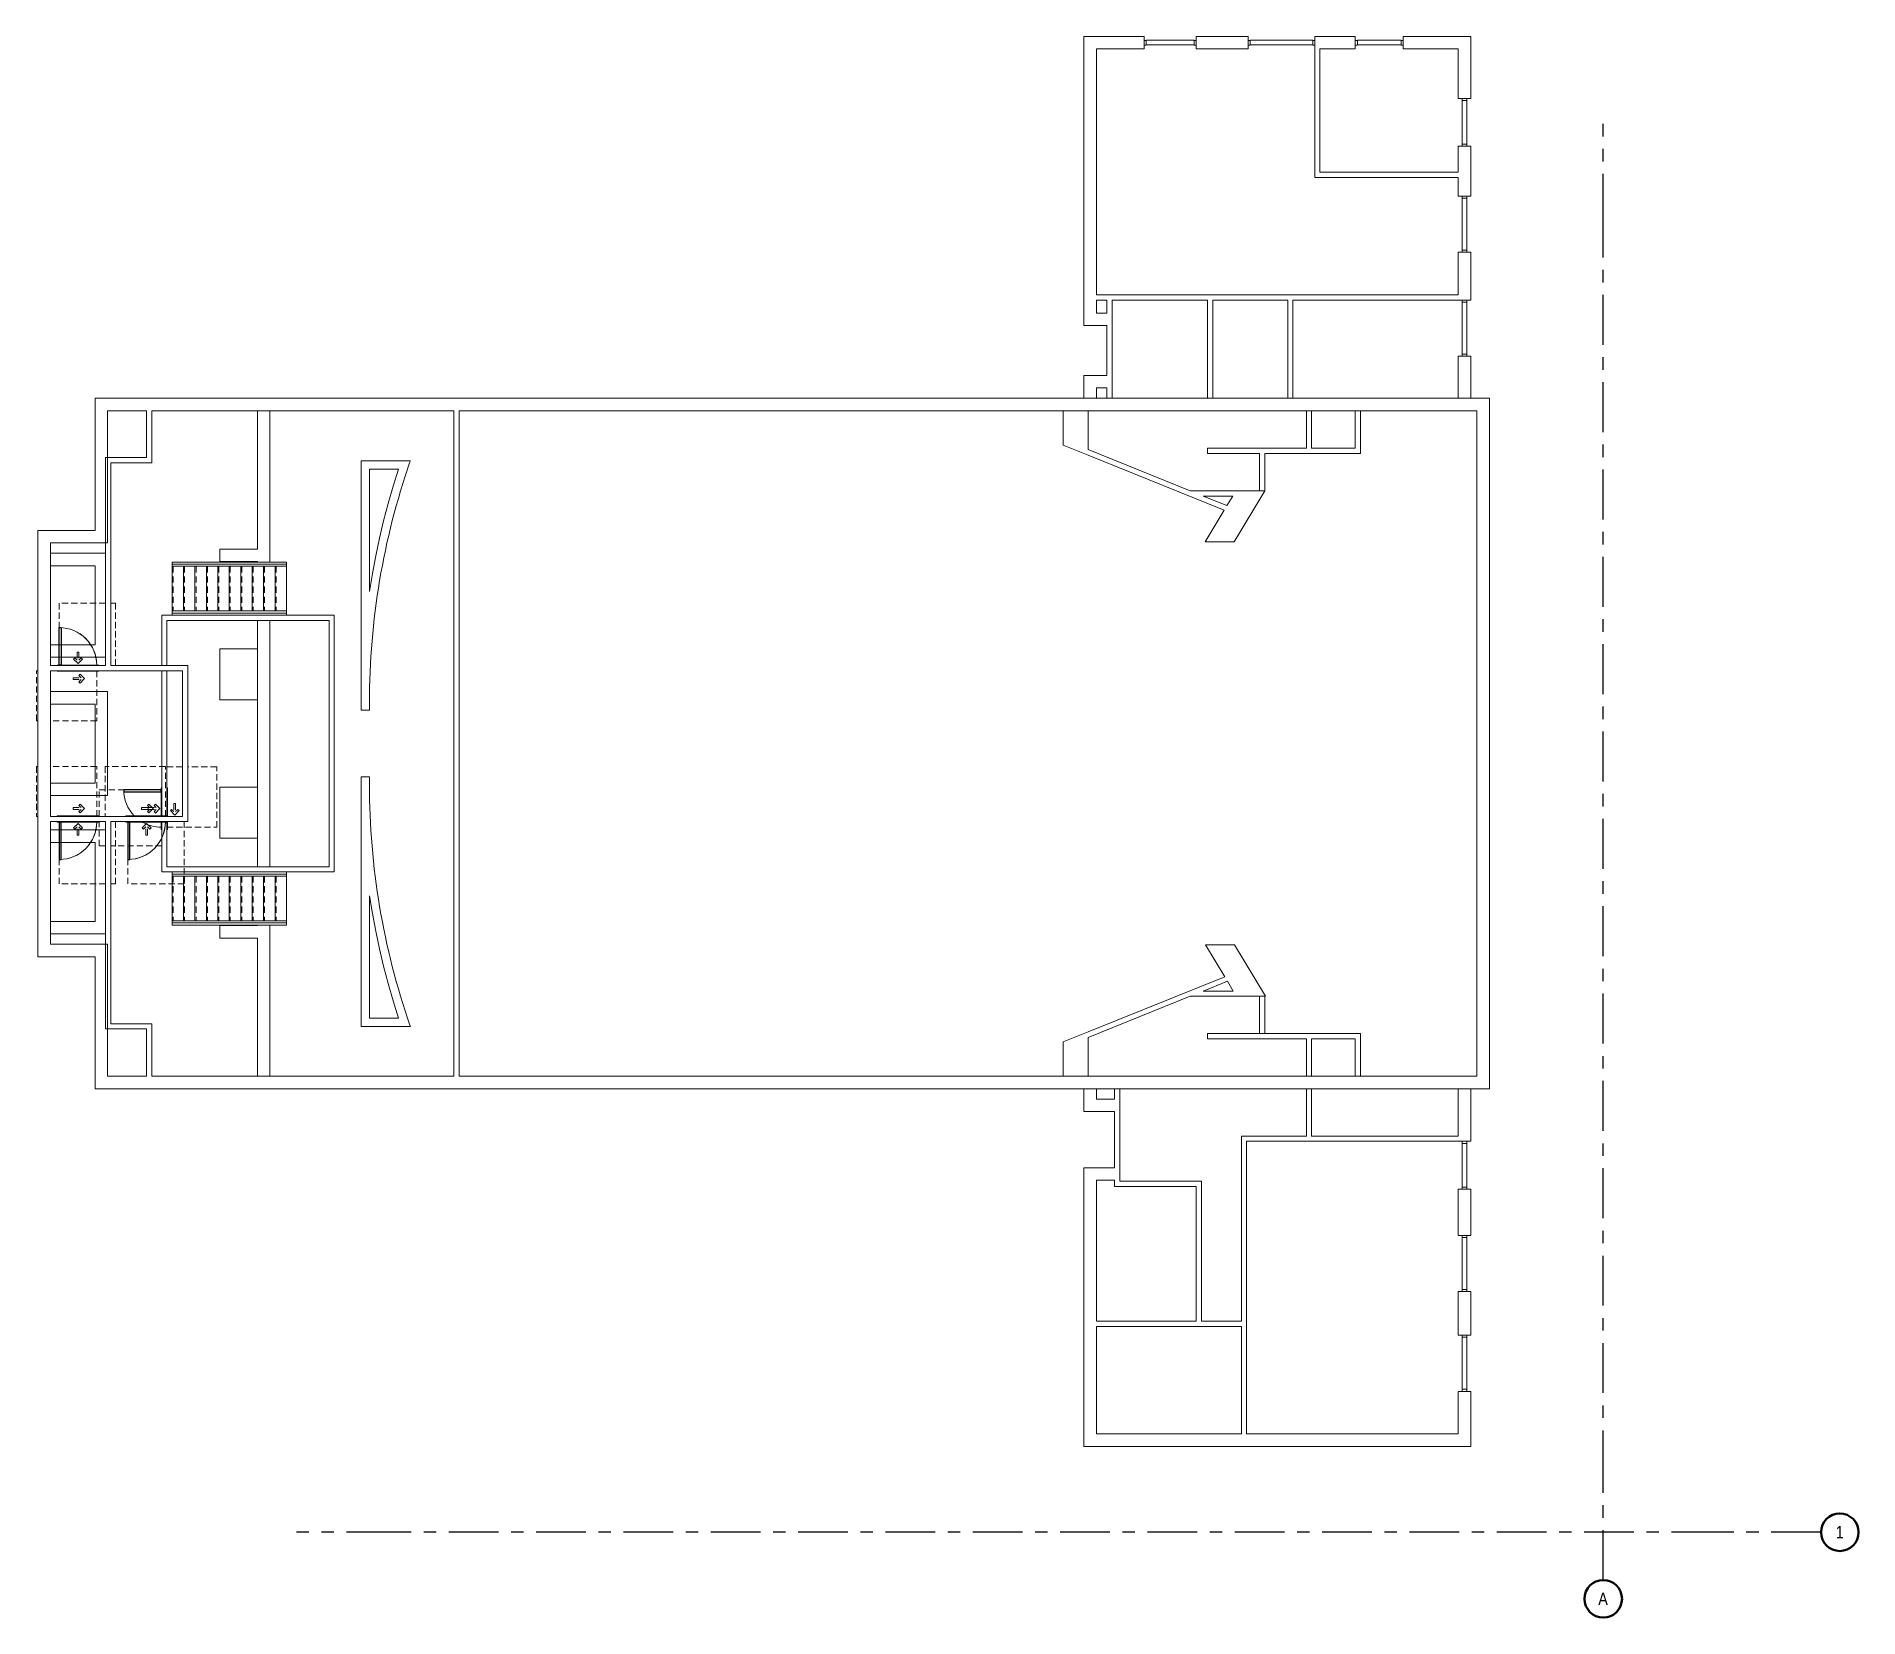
# Model space of a CAD drawing. Header units: inches. Extents: x -333 to 1419, y -1352 to 169.
import ezdxf

# ---------------------------------------------------------------- set-up
doc = ezdxf.new("R2010")
doc.units = ezdxf.units.IN
doc.header["$MEASUREMENT"] = 0
for name, pattern in [('ADA Clearance', [9, 6, -3]), ('Grid Line', [84, 48, -12, 12, -12]), ('Overhead', [9.75, 6, -3.75])]:
    doc.linetypes.add(name, pattern=pattern)
for name, color, linetype, lineweight in [('A-DOOR', 31, 'Continuous', 15), ('A-DOOR-FRAM', 31, 'Continuous', 15), ('A-FLOR-HRAL', 11, 'Continuous', 15), ('A-GLAZ-CWMG', 51, 'Continuous', 15), ('A-WALL', 113, 'Continuous', 15), ('I-WALL', 2, 'Continuous', 15), ('S-GRID', 1, 'Continuous', 9), ('S-GRID-IDEN', 1, 'Continuous', 50), ('S-STRS', 31, 'Continuous', 15)]:
    doc.layers.add(name, color=color, linetype=linetype, lineweight=lineweight)
doc.styles.add('Arial Narrow', font='ARIALN.TTF', dxfattribs={"height": 12})

# ---------------------------------------------------------------- blocks, each defined once
blk = doc.blocks.new('Railing - Railing-5167030-ROOF')
at = {"layer": 'A-FLOR-HRAL', "color": 253}
for p, q in [((-202.6, -384), (-92.6, -384)), ((-202.6, -386), (-202.6, -384)), ((-92.6, -384), (-92.6, -386)), ((-202.6, -386), (-92.6, -386))]:
    blk.add_line(p, q, dxfattribs=at)
blk = doc.blocks.new('Railing - Railing-5167034-ROOF')
at = {"layer": 'A-FLOR-HRAL', "color": 253}
for p, q in [((-202.6, -339), (-92.6, -339)), ((-202.6, -341), (-202.6, -339)), ((-202.6, -341), (-92.6, -341)), ((-92.6, -339), (-92.6, -341))]:
    blk.add_line(p, q, dxfattribs=at)
blk = doc.blocks.new('Railing - Railing-5167651-ROOF')
at = {"layer": 'A-FLOR-HRAL', "color": 253}
for p, q in [((-202.6, -637), (-92.6, -637)), ((-202.6, -639), (-202.6, -637)), ((-202.6, -639), (-92.6, -639)), ((-92.6, -637), (-92.6, -639))]:
    blk.add_line(p, q, dxfattribs=at)
blk = doc.blocks.new('Railing - Railing-5167655-ROOF')
at = {"layer": 'A-FLOR-HRAL', "color": 253}
for p, q in [((-202.6, -682), (-92.6, -682)), ((-202.6, -684), (-202.6, -682)), ((-92.6, -682), (-92.6, -684)), ((-202.6, -684), (-92.6, -684))]:
    blk.add_line(p, q, dxfattribs=at)
blk = doc.blocks.new('Rectangular Mullion - 4 1_2_ x 2_ Rectangular_CE_-5177405-ROOF')
at = {"layer": 'A-GLAZ-CWMG', "color": 253}
for p, q in [((1038.2, -1082.5), (1042.7, -1082.5)), ((1038.2, -1132.5), (1038.2, -1082.5)), ((1042.7, -1082.5), (1042.7, -1132.5)), ((1042.7, -1132.5), (1038.2, -1132.5))]:
    blk.add_line(p, q, dxfattribs=at)
blk = doc.blocks.new('Rectangular Mullion - 4 1_2_ x 2_ Rectangular_CE_-5176954-ROOF')
at = {"layer": 'A-GLAZ-CWMG', "color": 253}
for p, q in [((-2, -2.25), (-2, 2.25)), ((-2, 2.25), (0, 2.25)), ((0, 2.25), (0, -2.25)), ((0, -2.25), (-2, -2.25))]:
    blk.add_line(p, q, dxfattribs=at)
blk = doc.blocks.new('Rectangular Mullion - 4 1_2_ x 2_ Rectangular_CE_-5176955-ROOF')
at = {"layer": 'A-GLAZ-CWMG', "color": 253}
for p, q in [((0, 2.25), (-2, 2.25)), ((-2, 2.25), (-2, -2.25)), ((0, -2.25), (0, 2.25)), ((-2, -2.25), (0, -2.25))]:
    blk.add_line(p, q, dxfattribs=at)
blk = doc.blocks.new('Rectangular Mullion - 4 1_2_ x 2_ Rectangular_CE_-5177506-ROOF')
at = {"layer": 'A-GLAZ-CWMG', "color": 253}
for p, q in [((1038.2, -896), (1042.7, -896)), ((1038.2, -938), (1038.2, -896)), ((1042.7, -896), (1042.7, -938)), ((1042.7, -938), (1038.2, -938))]:
    blk.add_line(p, q, dxfattribs=at)
blk = doc.blocks.new('Rectangular Mullion - 4 1_2_ x 2_ Rectangular_CE_-5176225-ROOF')
at = {"layer": 'A-GLAZ-CWMG', "color": 253}
for p, q in [((-2, -2.25), (-2, 2.25)), ((-2, 2.25), (0, 2.25)), ((0, 2.25), (0, -2.25)), ((0, -2.25), (-2, -2.25))]:
    blk.add_line(p, q, dxfattribs=at)
blk = doc.blocks.new('Rectangular Mullion - 4 1_2_ x 2_ Rectangular_CE_-5176226-ROOF')
at = {"layer": 'A-GLAZ-CWMG', "color": 253}
for p, q in [((0, 2.25), (-2, 2.25)), ((-2, 2.25), (-2, -2.25)), ((0, -2.25), (0, 2.25)), ((-2, -2.25), (0, -2.25))]:
    blk.add_line(p, q, dxfattribs=at)
blk = doc.blocks.new('Rectangular Mullion - 4 1_2_ x 2_ Rectangular_CE_-5162132-ROOF')
at = {"layer": 'A-GLAZ-CWMG', "color": 253}
for p, q in [((1038.2, -986.5), (1042.7, -986.5)), ((1038.2, -1036.5), (1038.2, -986.5)), ((1042.7, -986.5), (1042.7, -1036.5)), ((1042.7, -1036.5), (1038.2, -1036.5))]:
    blk.add_line(p, q, dxfattribs=at)
blk = doc.blocks.new('Rectangular Mullion - 4 1_2_ x 2_ Rectangular_CE_-5178530-ROOF')
at = {"layer": 'A-GLAZ-CWMG', "color": 253}
for p, q in [((937.4, 160.3), (937.4, 164.8)), ((937.4, 164.8), (979.4, 164.8)), ((979.4, 160.3), (937.4, 160.3)), ((979.4, 164.8), (979.4, 160.3))]:
    blk.add_line(p, q, dxfattribs=at)
blk = doc.blocks.new('Rectangular Mullion - 4 1_2_ x 2_ Rectangular_CE_-5178548-ROOF')
at = {"layer": 'A-GLAZ-CWMG', "color": 253}
for p, q in [((834.4, 160.3), (834.4, 164.8)), ((834.4, 164.8), (894.4, 164.8)), ((894.4, 160.3), (834.4, 160.3)), ((894.4, 164.8), (894.4, 160.3))]:
    blk.add_line(p, q, dxfattribs=at)
blk = doc.blocks.new('Rectangular Mullion - 4 1_2_ x 2_ Rectangular_CE_-5178566-ROOF')
at = {"layer": 'A-GLAZ-CWMG', "color": 253}
for p, q in [((734.4, 160.3), (734.4, 164.8)), ((734.4, 164.8), (780.4, 164.8)), ((780.4, 160.3), (734.4, 160.3)), ((780.4, 164.8), (780.4, 160.3))]:
    blk.add_line(p, q, dxfattribs=at)
blk = doc.blocks.new('Door-Single_CE_ - HM Door-2_ HM Frame-5154214-ROOF')
at = {"layer": 'A-DOOR', "color": 253, "linetype": 'ADA Clearance'}
for p, q in [((-36, 62.5), (-12.5, 62.5)), ((-36, 56.5), (-36, 62.5)), ((-7.5, 62.5), (18, 62.5)), ((18, 62.5), (18, 2.5)), ((-36, 2.5), (-36, 51.5)), ((-3, 9.9), (-4.3, 8.6)), ((-4.3, 8.6), (0, 4.4)), ((-3, 9.9), (-0.9, 7.7)), ((-0.9, 15.5), (-0.9, 7.7)), ((0.9, 15.5), (-0.9, 15.5)), ((4.2, 8.6), (0, 4.4)), ((0.9, 15.5), (0.9, 7.7)), ((3, 9.9), (0.9, 7.7)), ((3, 9.9), (4.2, 8.6)), ((-18, -2.5), (-18, -50.5)), ((-2, -5.8), (-6.3, -10)), ((-2, -14.3), (-6.3, -10)), ((-0.8, -7), (-2.9, -9.2)), ((4.8, -9.2), (-2.9, -9.2)), ((4.8, -10.9), (-2.9, -10.9)), ((-0.8, -13), (-2.9, -10.9)), ((-0.8, -7), (-2, -5.8)), ((-0.8, -13), (-2, -14.3)), ((4.8, -10.9), (4.8, -9.2)), ((40, -17.5), (40, -2.5)), ((40, -50.5), (40, -22.5)), ((-18, -50.5), (40, -50.5))]:
    blk.add_line(p, q, dxfattribs=at)
at = {"layer": 'A-DOOR', "color": 8, "lineweight": 25}
for p, q in [((18, 39), (16.2, 39)), ((16.2, 39), (16.2, 3)), ((18, 39), (16.2, 39)), ((16.2, 39), (16.2, 3)), ((18, 3), (18, 39)), ((18, 3), (18, 39)), ((18, 3), (16.2, 3)), ((16.2, 3), (18, 3))]:
    blk.add_line(p, q, dxfattribs=at)
at = {"layer": 'A-DOOR', "color": 253}
for start, end in [(90, 134.0453), (90, 134.0453), (90, 134.0453), (90, 134.0453), (149.5208, 179.9988), (149.5208, 180.5), (149.5208, 180.5), (149.5208, 180.5)]:
    blk.add_arc((18, 3), 36, start, end, dxfattribs=at)
at = {"layer": 'A-DOOR-FRAM', "color": 253}
for p, q in [((-20, 3), (-13, 3)), ((-20, 2.5), (-20, 3)), ((-7, 3), (20, 3)), ((20, 3), (20, 2.5)), ((-20, -3), (-20, -2.5)), ((-13, -3), (-20, -3)), ((20, -3), (-7, -3)), ((20, -2.5), (20, -3))]:
    blk.add_line(p, q, dxfattribs=at)
blk = doc.blocks.new('Door-Single_CE_ - HM Door-2_ HM Frame-V1-ROOF')
at = {"layer": 'A-DOOR', "color": 253, "linetype": 'ADA Clearance'}
for p, q in [((-36, 62.5), (-31.5, 62.5)), ((-36, 2.5), (-36, 62.5)), ((-26.5, 62.5), (18, 62.5)), ((18, 62.5), (18, 2.5)), ((-3, 9.9), (-4.3, 8.6)), ((-4.3, 8.6), (0, 4.4)), ((-3, 9.9), (-0.9, 7.7)), ((-0.9, 15.5), (-0.9, 7.7)), ((0.9, 15.5), (-0.9, 15.5)), ((4.2, 8.6), (0, 4.4)), ((0.9, 15.5), (0.9, 7.7)), ((3, 9.9), (0.9, 7.7)), ((3, 9.9), (4.2, 8.6)), ((-18, -2.5), (-18, -50.5)), ((-2, -5.8), (-6.3, -10)), ((-2, -14.3), (-6.3, -10)), ((-0.8, -7), (-2.9, -9.2)), ((4.8, -9.2), (-2.9, -9.2)), ((4.8, -10.9), (-2.9, -10.9)), ((-0.8, -13), (-2.9, -10.9)), ((-0.8, -7), (-2, -5.8)), ((-0.8, -13), (-2, -14.3)), ((4.8, -10.9), (4.8, -9.2)), ((40, -2.5), (38.5, -2.5)), ((40, -50.5), (40, -2.5)), ((-18, -50.5), (26.5, -50.5)), ((38.5, -50.5), (40, -50.5))]:
    blk.add_line(p, q, dxfattribs=at)
at = {"layer": 'A-DOOR', "color": 8, "lineweight": 25}
for p, q in [((18, 39), (16.2, 39)), ((16.2, 39), (16.2, 3)), ((18, 39), (16.2, 39)), ((16.2, 39), (16.2, 3)), ((18, 3), (18, 39)), ((18, 3), (18, 39)), ((18, 3), (16.2, 3)), ((16.2, 3), (18, 3))]:
    blk.add_line(p, q, dxfattribs=at)
at = {"layer": 'A-DOOR', "color": 253}
for end in [179.9988, 180.5, 180.5, 180.5]:
    blk.add_arc((18, 3), 36, 90, end, dxfattribs=at)
at = {"layer": 'A-DOOR-FRAM', "color": 253}
for p, q in [((-20, 3), (20, 3)), ((-20, 2.5), (-20, 3)), ((20, 3), (20, 2.5)), ((-20, -3), (-20, -2.5)), ((20, -3), (-20, -3)), ((20, -2.5), (20, -3))]:
    blk.add_line(p, q, dxfattribs=at)
blk = doc.blocks.new('Door-Single_CE_ - HM Door-2_ HM Frame-V2-ROOF')
at = {"layer": 'A-DOOR', "color": 253, "linetype": 'ADA Clearance'}
for p, q in [((-36, 62.5), (18, 62.5)), ((-36, 2.5), (-36, 62.5)), ((18, 62.5), (18, 2.5)), ((-3, 9.9), (-4.3, 8.6)), ((-4.3, 8.6), (0, 4.4)), ((-3, 9.9), (-0.9, 7.7)), ((-0.9, 15.5), (-0.9, 7.7)), ((0.9, 15.5), (-0.9, 15.5)), ((4.2, 8.6), (0, 4.4)), ((0.9, 15.5), (0.9, 7.7)), ((3, 9.9), (0.9, 7.7)), ((3, 9.9), (4.2, 8.6)), ((-18, -2.5), (-18, -50.5)), ((-2, -5.8), (-6.3, -10)), ((-2, -14.3), (-6.3, -10)), ((-0.8, -7), (-2.9, -9.2)), ((4.8, -9.2), (-2.9, -9.2)), ((4.8, -10.9), (-2.9, -10.9)), ((-0.8, -13), (-2.9, -10.9)), ((-0.8, -7), (-2, -5.8)), ((-0.8, -13), (-2, -14.3)), ((4.8, -10.9), (4.8, -9.2)), ((40, -50.5), (40, -2.5)), ((-18, -50.5), (40, -50.5))]:
    blk.add_line(p, q, dxfattribs=at)
at = {"layer": 'A-DOOR', "color": 8, "lineweight": 25}
for p, q in [((18, 39), (16.2, 39)), ((16.2, 39), (16.2, 3)), ((18, 39), (16.2, 39)), ((16.2, 39), (16.2, 3)), ((18, 3), (18, 39)), ((18, 3), (18, 39)), ((18, 3), (16.2, 3)), ((16.2, 3), (18, 3))]:
    blk.add_line(p, q, dxfattribs=at)
at = {"layer": 'A-DOOR', "color": 253}
for end in [179.9988, 180.5, 180.5, 180.5]:
    blk.add_arc((18, 3), 36, 90, end, dxfattribs=at)
at = {"layer": 'A-DOOR-FRAM', "color": 253}
for p, q in [((-20, 3), (20, 3)), ((-20, 2.5), (-20, 3)), ((20, 3), (20, 2.5)), ((-20, -3), (-20, -2.5)), ((20, -3), (-20, -3)), ((20, -2.5), (20, -3))]:
    blk.add_line(p, q, dxfattribs=at)
blk = doc.blocks.new('Door-Single_CE_ - HM Door-2_ HM Frame-5154294-ROOF')
at = {"layer": 'A-DOOR', "color": 253, "linetype": 'ADA Clearance'}
for p, q in [((-18, 50.5), (26.5, 50.5)), ((-18, 2.5), (-18, 50.5)), ((38.5, 50.5), (40, 50.5)), ((40, 50.5), (40, 2.5)), ((-2, 14.3), (-6.3, 10)), ((-2, 5.8), (-6.3, 10)), ((-0.8, 13), (-2.9, 10.9)), ((4.8, 10.9), (-2.9, 10.9)), ((4.8, 9.2), (-2.9, 9.2)), ((-0.8, 7), (-2.9, 9.2)), ((-0.8, 13), (-2, 14.3)), ((-0.8, 7), (-2, 5.8)), ((4.8, 10.9), (4.8, 9.2)), ((40, 2.5), (38.5, 2.5)), ((-36, -2.5), (-36, -62.5)), ((-4.3, -8.6), (0, -4.4)), ((-3, -9.9), (-4.3, -8.6)), ((-3, -9.9), (-0.9, -7.7)), ((-0.9, -15.5), (-0.9, -7.7)), ((0.9, -15.5), (-0.9, -15.5)), ((4.2, -8.6), (0, -4.4)), ((0.9, -15.5), (0.9, -7.7)), ((3, -9.9), (0.9, -7.7)), ((3, -9.9), (4.2, -8.6)), ((18, -62.5), (18, -2.5)), ((-36, -62.5), (-31.5, -62.5)), ((-26.5, -62.5), (18, -62.5))]:
    blk.add_line(p, q, dxfattribs=at)
at = {"layer": 'A-DOOR', "color": 8, "lineweight": 25}
for p, q in [((16.2, -39), (16.2, -3)), ((16.2, -39), (16.2, -3)), ((18, -3), (16.2, -3)), ((16.2, -3), (18, -3)), ((18, -3), (18, -39)), ((18, -3), (18, -39)), ((18, -39), (16.2, -39)), ((18, -39), (16.2, -39))]:
    blk.add_line(p, q, dxfattribs=at)
at = {"layer": 'A-DOOR', "color": 253}
for start in [179.5, 179.5, 179.5, 180.0012]:
    blk.add_arc((18, -3), 36, start, 270, dxfattribs=at)
at = {"layer": 'A-DOOR-FRAM', "color": 253}
for p, q in [((-20, 3), (20, 3)), ((-20, 2.5), (-20, 3)), ((20, 3), (20, 2.5)), ((-20, -3), (-20, -2.5)), ((20, -3), (-20, -3)), ((20, -2.5), (20, -3))]:
    blk.add_line(p, q, dxfattribs=at)
blk = doc.blocks.new('Grid - Grid Head-Circle_CE_-46466-ROOF')
at = {"layer": 'S-GRID-IDEN'}
blk.add_circle((0, 0), 0.188, dxfattribs=at)

msp = doc.modelspace()

# ---------------------------------------------------------------- linework, layer by layer
at = {"layer": 'A-WALL', "color": 253}
for p, q in [((674.4, -109.5), (674.4, 168.5)), ((674.4, 168.5), (732.4, 168.5)), ((732.4, 156.5), (732.4, 168.5)), ((782.4, 168.5), (832.4, 168.5)), ((782.4, 168.5), (782.4, 156.5)), ((832.4, 156.5), (832.4, 168.5)), ((896.4, 168.5), (935.4, 168.5)), ((896.4, 168.5), (896.4, 156.5)), ((935.4, 156.5), (935.4, 168.5)), ((981.4, 168.5), (1046.4, 168.5)), ((981.4, 168.5), (981.4, 156.5)), ((1046.4, 168.5), (1046.4, 109)), ((686.4, 156.5), (686.4, -80)), ((732.4, 156.5), (686.4, 156.5)), ((832.4, 156.5), (782.4, 156.5)), ((935.4, 156.5), (901.4, 156.5)), ((1034.4, 156.5), (981.4, 156.5)), ((1034.4, 109), (1034.4, 156.5)), ((1034.4, 109), (1046.4, 109)), ((1034.4, 38), (1034.4, 63)), ((1046.4, 63), (1034.4, 63)), ((1046.4, 63), (1046.4, 15)), ((1034.4, 15), (1034.4, 33)), ((1034.4, 15), (1046.4, 15)), ((1034.4, -80), (1034.4, -39)), ((1046.4, -39), (1034.4, -39)), ((1046.4, -39), (1046.4, -85)), ((686.4, -85), (686.4, -97.5)), ((1034.4, -85), (1046.4, -85)), ((686.4, -97.5), (696.4, -97.5)), ((696.4, -109.5), (674.4, -109.5)), ((1034.4, -179.5), (1034.4, -139)), ((1046.4, -139), (1034.4, -139)), ((1046.4, -139), (1046.4, -179.5)), ((674.4, -179.5), (674.4, -157.5)), ((696.4, -157.5), (674.4, -157.5)), ((686.4, -169.5), (686.4, -179.5)), ((696.4, -169.5), (686.4, -169.5)), ((-276.6, -306.5), (-276.6, -179.5)), ((-276.6, -179.5), (1064.4, -179.5)), ((-264.6, -191.5), (-264.6, -318.5)), ((-227.1, -191.5), (-264.6, -191.5)), ((68.4, -191.5), (-222.1, -191.5)), ((-120.6, -324.5), (-120.6, -191.5)), ((-108.6, -191.5), (-108.6, -337)), ((1052.4, -191.5), (73.4, -191.5)), ((654.4, -224.5), (654.4, -191.5)), ((678.4, -191.5), (678.4, -228.8)), ((1052.4, -831.5), (1052.4, -191.5)), ((1064.4, -179.5), (1064.4, -843.5)), ((654.4, -224.5), (678.4, -234.2)), ((-20.8, -464.7), (-20.8, -239.5)), ((-20.8, -239.5), (26.5, -239.5)), ((-12.8, -247.5), (-12.8, -365.2)), ((15.3, -247.5), (-12.8, -247.5)), ((811.9, -282.7), (817.5, -273.5)), ((848.5, -268.5), (818.9, -317.6)), ((848.5, -268.5), (820.5, -268.5)), ((790.9, -317.6), (809.3, -287.1)), ((-331.6, -306.5), (-276.6, -306.5)), ((-331.6, -716.5), (-331.6, -306.5)), ((-264.6, -318.5), (-319.6, -318.5)), ((-319.6, -318.5), (-319.6, -436.5)), ((-319.6, -328.5), (-266.6, -328.5)), ((-156.6, -324.5), (-120.6, -324.5)), ((-156.6, -336.5), (-156.6, -324.5)), ((790.9, -317.6), (818.9, -317.6)), ((-276.6, -340.5), (-319.6, -340.5)), ((-276.6, -416.5), (-276.6, -340.5)), ((-120.6, -336.5), (-156.6, -336.5)), ((-120.6, -337), (-120.6, -336.5)), ((-120.6, -630), (-120.6, -393)), ((-108.6, -393), (-108.6, -630)), ((-319.6, -416.5), (-276.6, -416.5)), ((-266.6, -428.5), (-319.6, -428.5)), ((-319.6, -441.5), (-319.6, -581.5)), ((-319.6, -461.5), (-264.6, -461.5)), ((-264.6, -461.5), (-264.6, -561.5)), ((-276.6, -473.5), (-319.6, -473.5)), ((-276.6, -549.5), (-276.6, -473.5)), ((-20.8, -479.5), (-12.8, -479.5)), ((-319.6, -549.5), (-276.6, -549.5)), ((-12.8, -543.5), (-20.8, -543.4)), ((-20.8, -783.5), (-20.8, -558.3)), ((-264.6, -561.5), (-319.6, -561.5)), ((-319.6, -586.5), (-319.6, -704.5)), ((-319.6, -594.5), (-266.6, -594.5)), ((-276.6, -606.5), (-319.6, -606.5)), ((-276.6, -682.5), (-276.6, -606.5)), ((-12.8, -657.8), (-12.8, -775.5)), ((-319.6, -682.5), (-276.6, -682.5)), ((-266.6, -694.5), (-319.6, -694.5)), ((-156.6, -686.5), (-120.6, -686.5)), ((-156.6, -698.5), (-156.6, -686.5)), ((-120.6, -698.5), (-156.6, -698.5)), ((-120.6, -686.5), (-120.6, -686)), ((-120.6, -831.5), (-120.6, -698.5)), ((-108.6, -686), (-108.6, -831.5)), ((-276.6, -716.5), (-331.6, -716.5)), ((-319.6, -704.5), (-264.6, -704.5)), ((-276.6, -843.5), (-276.6, -716.5)), ((-264.6, -704.5), (-264.6, -831.5)), ((809.8, -735.7), (791.3, -705.1)), ((819.3, -705.1), (791.3, -705.1)), ((819.3, -705.1), (849, -754.5)), ((818, -749.5), (812.4, -740.1)), ((821, -754.5), (849, -754.5)), ((26.5, -783.5), (-20.8, -783.5)), ((-12.8, -775.5), (15.3, -775.5)), ((678.4, -788.8), (654.4, -798.5)), ((654.4, -831.5), (654.4, -798.5)), ((678.4, -794.2), (678.4, -831.5)), ((-264.6, -831.5), (-227.1, -831.5)), ((-222.1, -831.5), (68.4, -831.5)), ((73.4, -831.5), (1052.4, -831.5)), ((1064.4, -843.5), (-276.6, -843.5)), ((674.4, -843.5), (674.4, -865.5)), ((686.4, -843.5), (686.4, -853.5)), ((686.4, -853.5), (703.9, -853.5)), ((708.9, -865.5), (708.9, -853.5)), ((1034.4, -889), (1034.4, -843.5)), ((1046.4, -843.5), (1046.4, -894)), ((703.9, -865.5), (674.4, -865.5)), ((1034.4, -894), (1046.4, -894)), ((674.4, -1187.5), (674.4, -919.5)), ((674.4, -919.5), (703.9, -919.5)), ((708.9, -931.5), (708.9, -919.5)), ((686.4, -931.5), (686.4, -1067)), ((703.9, -931.5), (686.4, -931.5)), ((1034.4, -984.5), (1034.4, -940)), ((1046.4, -940), (1034.4, -940)), ((1046.4, -940), (1046.4, -984.5)), ((1034.4, -984.5), (1046.4, -984.5)), ((1034.4, -1080.5), (1034.4, -1038.5)), ((1046.4, -1038.5), (1034.4, -1038.5)), ((1046.4, -1038.5), (1046.4, -1080.5)), ((686.4, -1072), (686.4, -1175.5)), ((1034.4, -1080.5), (1046.4, -1080.5)), ((1034.4, -1175.5), (1034.4, -1134.5)), ((1046.4, -1134.5), (1034.4, -1134.5)), ((1046.4, -1134.5), (1046.4, -1187.5)), ((1046.4, -1187.5), (674.4, -1187.5)), ((686.4, -1175.5), (825.9, -1175.5)), ((830.9, -1175.5), (1034.4, -1175.5))]:
    msp.add_line(p, q, dxfattribs=at)
at = {"layer": 'A-WALL', "color": 253, "flags": 128}
for points in [[(15.3, -247.5), (10.1, -264), (5.3, -280.6), (0.8, -297.3), (-3.2, -314.1), (-6.8, -331.1), (-10, -348.1), (-12.8, -365.2)], [(-20.8, -464.7), (-20.8, -472.1), (-20.8, -479.5)], [(-20.8, -543.4), (-20.8, -550.9), (-20.8, -558.3)], [(-12.8, -657.8), (-10, -674.9), (-6.8, -691.9), (-3.2, -708.8), (0.8, -725.6), (5.3, -742.4), (10.1, -759), (15.3, -775.5)]]:
    msp.add_lwpolyline(points, dxfattribs=at)
at = {"layer": 'A-WALL', "color": 253}
for centre, start, end in [((694.4, -472.1), 160.7969, 161.4819), ((694.4, -472.1), 161.4819, 180.5972), ((694.4, -550.9), 179.4028, 198.5181), ((694.4, -550.9), 198.5181, 199.2031)]:
    msp.add_arc(centre, 707.2, start, end, dxfattribs=at)
at = {"layer": 'I-WALL', "color": 253}
for p, q in [((896.4, 33), (896.4, 156.5)), ((901.4, 156.5), (901.4, 38)), ((901.4, 38), (1034.4, 38)), ((1034.4, 33), (896.4, 33)), ((686.4, -80), (1034.4, -80)), ((696.4, -85), (686.4, -85)), ((696.4, -97.5), (696.4, -85)), ((701.4, -85), (701.4, -179.5)), ((793.4, -85), (701.4, -85)), ((793.4, -179.5), (793.4, -85)), ((870.4, -85), (798.4, -85)), ((798.4, -85), (798.4, -179.5)), ((870.4, -179.5), (870.4, -85)), ((1034.4, -85), (875.4, -85)), ((875.4, -85), (875.4, -179.5)), ((696.4, -157.5), (696.4, -109.5)), ((696.4, -179.5), (696.4, -169.5)), ((-227.1, -236.5), (-227.1, -191.5)), ((-222.1, -191.5), (-222.1, -241.5)), ((68.4, -831.5), (68.4, -191.5)), ((73.4, -191.5), (73.4, -831.5)), ((888.4, -227.5), (888.4, -191.5)), ((893.4, -191.5), (893.4, -227.5)), ((935.4, -227.5), (935.4, -191.5)), ((940.4, -191.5), (940.4, -232.5)), ((793.4, -227.5), (888.4, -227.5)), ((793.4, -232.5), (793.4, -227.5)), ((893.4, -227.5), (935.4, -227.5)), ((-266.6, -436.5), (-266.6, -236.5)), ((-266.6, -236.5), (-227.1, -236.5)), ((-261.6, -241.5), (-261.6, -436.5)), ((-222.1, -241.5), (-261.6, -241.5)), ((678.4, -228.8), (776.7, -268.5)), ((809.3, -287.1), (678.4, -234.2)), ((843.4, -232.5), (793.4, -232.5)), ((843.4, -268.5), (843.4, -232.5)), ((940.4, -232.5), (848.4, -232.5)), ((848.4, -232.5), (848.4, -268.5)), ((776.7, -268.5), (820.5, -268.5)), ((789, -273.5), (811.9, -282.7)), ((817.5, -273.5), (789, -273.5)), ((-212.6, -388), (-46.6, -388)), ((-212.6, -436.5), (-212.6, -388)), ((-51.6, -393), (-207.6, -393)), ((-207.6, -393), (-207.6, -436.5)), ((-51.6, -630), (-51.6, -393)), ((-46.6, -388), (-46.6, -635)), ((-156.6, -469.5), (-156.6, -420.5)), ((-156.6, -420.5), (-120.6, -420.5)), ((-319.6, -436.5), (-266.6, -436.5)), ((-261.6, -436.5), (-187.6, -436.5)), ((-187.6, -436.5), (-187.6, -586.5)), ((-192.6, -441.5), (-319.6, -441.5)), ((-212.6, -581), (-212.6, -441.5)), ((-207.6, -441.5), (-207.6, -581)), ((-192.6, -581.5), (-192.6, -441.5)), ((-156.6, -469.5), (-120.6, -469.5)), ((-156.6, -602.5), (-156.6, -553.5)), ((-156.6, -553.5), (-120.6, -553.5)), ((-319.6, -581.5), (-192.6, -581.5)), ((-266.6, -586.5), (-319.6, -586.5)), ((-266.6, -786), (-266.6, -586.5)), ((-187.6, -586.5), (-261.6, -586.5)), ((-261.6, -586.5), (-261.6, -781)), ((-212.6, -635), (-212.6, -587)), ((-207.6, -587), (-207.6, -630)), ((-156.6, -602.5), (-120.6, -602.5)), ((-207.6, -630), (-51.6, -630)), ((-46.6, -635), (-212.6, -635)), ((678.4, -788.8), (809.8, -735.7)), ((812.4, -740.1), (789, -749.5)), ((789, -749.5), (818, -749.5)), ((776.7, -754.5), (678.4, -794.2)), ((821, -754.5), (776.7, -754.5)), ((843.4, -790.5), (843.4, -754.5)), ((848.4, -754.5), (848.4, -790.5)), ((-227.1, -786), (-266.6, -786)), ((-261.6, -781), (-222.1, -781)), ((-227.1, -831.5), (-227.1, -786)), ((-222.1, -781), (-222.1, -831.5)), ((793.4, -790.5), (940.4, -790.5)), ((793.4, -795.5), (793.4, -790.5)), ((888.4, -795.5), (793.4, -795.5)), ((888.4, -831.5), (888.4, -795.5)), ((935.4, -795.5), (893.4, -795.5)), ((893.4, -795.5), (893.4, -831.5)), ((935.4, -831.5), (935.4, -795.5)), ((940.4, -790.5), (940.4, -831.5)), ((703.9, -853.5), (703.9, -843.5)), ((708.9, -843.5), (708.9, -853.5)), ((888.4, -889), (888.4, -843.5)), ((893.4, -843.5), (893.4, -889)), ((703.9, -919.5), (703.9, -865.5)), ((708.9, -865.5), (708.9, -919.5)), ((825.9, -1067), (825.9, -889)), ((825.9, -889), (888.4, -889)), ((893.4, -889), (1034.4, -889)), ((830.9, -894), (830.9, -1175.5)), ((1034.4, -894), (830.9, -894)), ((703.9, -937.5), (703.9, -931.5)), ((782.4, -937.5), (703.9, -937.5)), ((708.9, -931.5), (708.9, -932.5)), ((708.9, -932.5), (787.4, -932.5)), ((782.4, -1067), (782.4, -937.5)), ((787.4, -932.5), (787.4, -1067)), ((686.4, -1067), (782.4, -1067)), ((787.4, -1067), (825.9, -1067)), ((825.9, -1072), (686.4, -1072)), ((825.9, -1175.5), (825.9, -1072))]:
    msp.add_line(p, q, dxfattribs=at)
at = {"layer": 'S-GRID', "linetype": 'Grid Line', "lineweight": 25}
for p, q in [((1173.9, -11.6), (1173.9, 84.4)), ((1173.9, -1220), (1173.9, -11.6)), ((1173.9, -1316), (1173.9, -1220)), ((13, -1270), (-83, -1270)), ((1287.4, -1270), (13, -1270)), ((1383.4, -1270), (1287.4, -1270))]:
    msp.add_line(p, q, dxfattribs=at)
at = {"layer": 'S-STRS', "color": 253}
for p, q in [((-202.6, -337), (-202.6, -339)), ((-202.6, -337), (-92.6, -337)), ((-202.6, -341), (-202.6, -384)), ((-191.6, -341), (-191.6, -384)), ((-180.6, -341), (-180.6, -384)), ((-169.6, -341), (-169.6, -384)), ((-158.6, -341), (-158.6, -384)), ((-147.6, -341), (-147.6, -384)), ((-136.6, -341), (-136.6, -384)), ((-125.6, -341), (-125.6, -384)), ((-114.6, -341), (-114.6, -384)), ((-103.6, -341), (-103.6, -384)), ((-92.6, -339), (-92.6, -337)), ((-92.6, -341), (-92.6, -384)), ((-202.6, -386), (-202.6, -388)), ((-92.6, -388), (-92.6, -386)), ((-202.6, -635), (-202.6, -637)), ((-202.6, -639), (-202.6, -682)), ((-191.6, -639), (-191.6, -682)), ((-180.6, -639), (-180.6, -682)), ((-169.6, -639), (-169.6, -682)), ((-158.6, -639), (-158.6, -682)), ((-147.6, -639), (-147.6, -682)), ((-136.6, -639), (-136.6, -682)), ((-125.6, -639), (-125.6, -682)), ((-114.6, -639), (-114.6, -682)), ((-103.6, -639), (-103.6, -682)), ((-92.6, -637), (-92.6, -635)), ((-92.6, -639), (-92.6, -682)), ((-202.6, -684), (-202.6, -686)), ((-202.6, -686), (-92.6, -686)), ((-92.6, -686), (-92.6, -684))]:
    msp.add_line(p, q, dxfattribs=at)
at = {"layer": 'S-STRS', "color": 253, "linetype": 'Overhead'}
for p, q in [((-201.6, -341), (-201.6, -384)), ((-190.6, -341), (-190.6, -384)), ((-179.6, -341), (-179.6, -384)), ((-168.6, -341), (-168.6, -384)), ((-157.6, -341), (-157.6, -384)), ((-146.6, -341), (-146.6, -384)), ((-135.6, -341), (-135.6, -384)), ((-124.6, -341), (-124.6, -384)), ((-113.6, -341), (-113.6, -384)), ((-102.6, -341), (-102.6, -384)), ((-201.6, -639), (-201.6, -682)), ((-190.6, -639), (-190.6, -682)), ((-179.6, -639), (-179.6, -682)), ((-168.6, -639), (-168.6, -682)), ((-157.6, -639), (-157.6, -682)), ((-146.6, -639), (-146.6, -682)), ((-135.6, -639), (-135.6, -682)), ((-124.6, -639), (-124.6, -682)), ((-113.6, -639), (-113.6, -682)), ((-102.6, -639), (-102.6, -682))]:
    msp.add_line(p, q, dxfattribs=at)

# ---------------------------------------------------------------- block references
at = {"layer": 'A-DOOR', "color": 253}
for name, p, rotation in [('Door-Single_CE_ - HM Door-2_ HM Frame-5154294-ROOF', (-293.1, -439), 180), ('Door-Single_CE_ - HM Door-2_ HM Frame-V1-ROOF', (-293.1, -584), 180), ('Door-Single_CE_ - HM Door-2_ HM Frame-5154214-ROOF', (-210.1, -574), 89.99999999999973), ('Door-Single_CE_ - HM Door-2_ HM Frame-V2-ROOF', (-227.1, -584), 180)]:
    msp.add_blockref(name, p, dxfattribs=dict(at, rotation=rotation))
at = {"layer": 'A-FLOR-HRAL', "color": 253}
for name in ['Railing - Railing-5167034-ROOF', 'Railing - Railing-5167030-ROOF', 'Railing - Railing-5167651-ROOF', 'Railing - Railing-5167655-ROOF']:
    msp.add_blockref(name, (0, 0), dxfattribs=at)
at = {"layer": 'A-GLAZ-CWMG', "color": 253, "extrusion": (0, 0, -1)}
for p in [(-732.4, 162.5), (-832.4, 162.5), (-935.4, 162.5)]:
    msp.add_blockref('Rectangular Mullion - 4 1_2_ x 2_ Rectangular_CE_-5176954-ROOF', p, dxfattribs=at)
at = {"layer": 'A-GLAZ-CWMG', "color": 253}
for name, p in [('Rectangular Mullion - 4 1_2_ x 2_ Rectangular_CE_-5178566-ROOF', (0, 0)), ('Rectangular Mullion - 4 1_2_ x 2_ Rectangular_CE_-5176955-ROOF', (782.4, 162.5)), ('Rectangular Mullion - 4 1_2_ x 2_ Rectangular_CE_-5178548-ROOF', (0, 0)), ('Rectangular Mullion - 4 1_2_ x 2_ Rectangular_CE_-5176955-ROOF', (896.4, 162.5)), ('Rectangular Mullion - 4 1_2_ x 2_ Rectangular_CE_-5178530-ROOF', (0, 0)), ('Rectangular Mullion - 4 1_2_ x 2_ Rectangular_CE_-5176955-ROOF', (981.4, 162.5)), ('Rectangular Mullion - 4 1_2_ x 2_ Rectangular_CE_-5177506-ROOF', (0, 1003)), ('Rectangular Mullion - 4 1_2_ x 2_ Rectangular_CE_-5162132-ROOF', (0, 999.5)), ('Rectangular Mullion - 4 1_2_ x 2_ Rectangular_CE_-5177405-ROOF', (0, 995.5)), ('Rectangular Mullion - 4 1_2_ x 2_ Rectangular_CE_-5177506-ROOF', (0, 0)), ('Rectangular Mullion - 4 1_2_ x 2_ Rectangular_CE_-5162132-ROOF', (0, 0)), ('Rectangular Mullion - 4 1_2_ x 2_ Rectangular_CE_-5177405-ROOF', (0, 0))]:
    msp.add_blockref(name, p, dxfattribs=at)
for name, p, rotation in [('Rectangular Mullion - 4 1_2_ x 2_ Rectangular_CE_-5176226-ROOF', (1040.4, 109), 89.99999999999982), ('Rectangular Mullion - 4 1_2_ x 2_ Rectangular_CE_-5176226-ROOF', (1040.4, 15), 89.99999999999982), ('Rectangular Mullion - 4 1_2_ x 2_ Rectangular_CE_-5176955-ROOF', (1040.4, -139), 269.9999999999997), ('Rectangular Mullion - 4 1_2_ x 2_ Rectangular_CE_-5176226-ROOF', (1040.4, -894), 89.99999999999982), ('Rectangular Mullion - 4 1_2_ x 2_ Rectangular_CE_-5176226-ROOF', (1040.4, -984.5), 89.99999999999982), ('Rectangular Mullion - 4 1_2_ x 2_ Rectangular_CE_-5176955-ROOF', (1040.4, -1134.5), 269.9999999999997)]:
    msp.add_blockref(name, p, dxfattribs=dict(at, rotation=rotation))
at = {"layer": 'A-GLAZ-CWMG', "color": 253, "extrusion": (0, 0, -1)}
for name, p, rotation in [('Rectangular Mullion - 4 1_2_ x 2_ Rectangular_CE_-5176225-ROOF', (-1040.4, 63), 270.0000000000002), ('Rectangular Mullion - 4 1_2_ x 2_ Rectangular_CE_-5176225-ROOF', (-1040.4, -39), 270.0000000000002), ('Rectangular Mullion - 4 1_2_ x 2_ Rectangular_CE_-5176954-ROOF', (-1040.4, -85), 90.00000000000036), ('Rectangular Mullion - 4 1_2_ x 2_ Rectangular_CE_-5176225-ROOF', (-1040.4, -940), 270.0000000000002), ('Rectangular Mullion - 4 1_2_ x 2_ Rectangular_CE_-5176225-ROOF', (-1040.4, -1038.5), 270.0000000000002), ('Rectangular Mullion - 4 1_2_ x 2_ Rectangular_CE_-5176954-ROOF', (-1040.4, -1080.5), 90.00000000000036)]:
    msp.add_blockref(name, p, dxfattribs=dict(at, rotation=rotation))
at = {"layer": 'S-GRID-IDEN', "xscale": 95.99999999999994, "yscale": 95.99999999999994, "zscale": 95.99999999999994, "rotation": 89.99999999999962}
msp.add_blockref('Grid - Grid Head-Circle_CE_-46466-ROOF', (1401.4, -1270), dxfattribs=at)
at = {"layer": 'S-GRID-IDEN', "xscale": 95.99999999999994, "yscale": 95.99999999999994, "zscale": 95.99999999999994}
msp.add_blockref('Grid - Grid Head-Circle_CE_-46466-ROOF', (1173.9, -1334), dxfattribs=at)

# ---------------------------------------------------------------- next in the draw order: texts
at = {"layer": 'S-GRID-IDEN', "lineweight": 9, "char_height": 12, "attachment_point": 1, "style": 'Arial Narrow', "bg_fill": 3, "box_fill_scale": 1.25, "bg_fill_color": 9, "bg_fill_true_color": 13158600, "bg_fill_transparency": 0}
for s, insert, width in [('1', (1397.5, -1263.9), 9.393), ('A', (1169.1, -1328), 11.211)]:
    msp.add_mtext(s, dxfattribs=dict(at, insert=insert, width=width))

doc.saveas('drawing.dxf')
